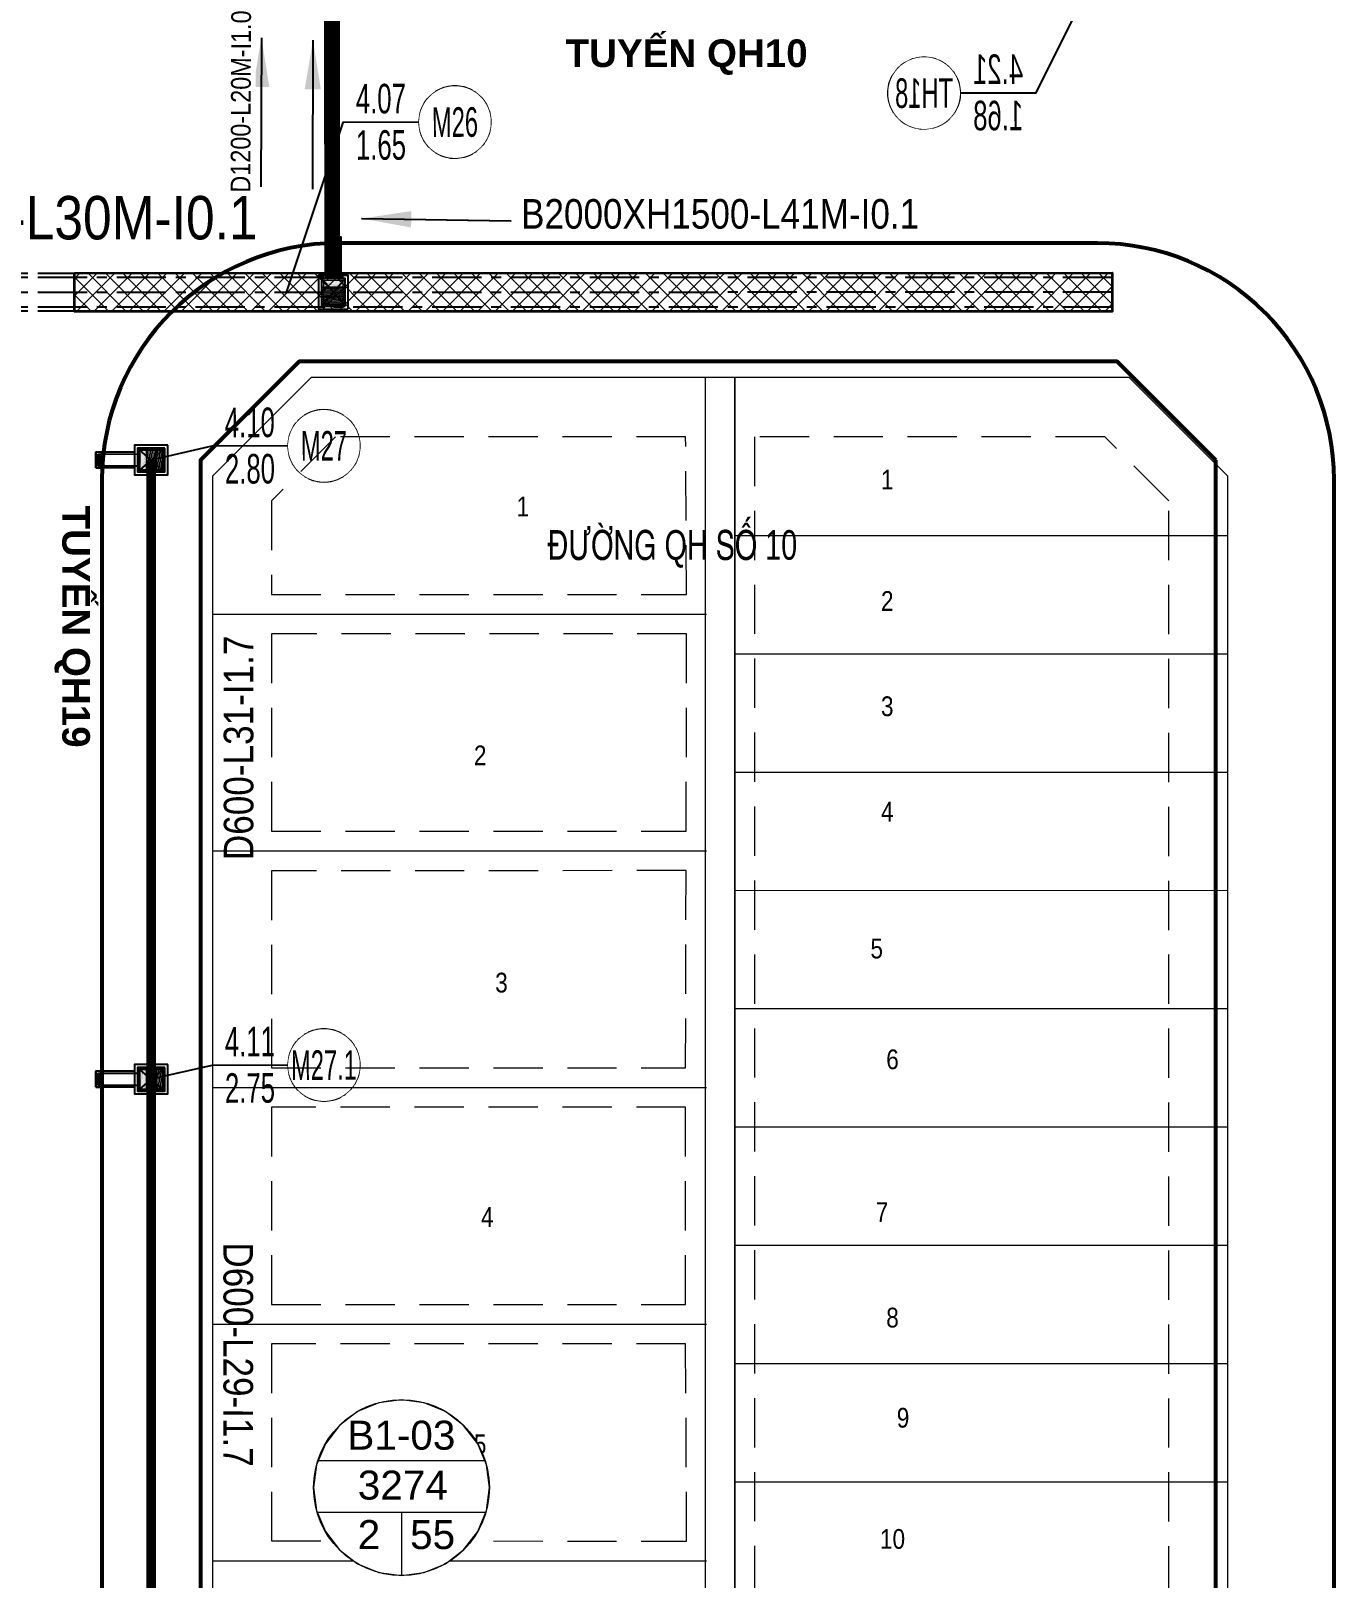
# Model space of a CAD drawing. Extents: x -2063571 to 559285, y 565862 to 1758715.
# Drawn here: x 558579.1 to 558645.2, y 1758298.2 to 1758376.7 of the extents above; entities that cross this region are included whole.
import ezdxf
from ezdxf.enums import TextEntityAlignment as Align

# ---------------------------------------------------------------- set-up
doc = ezdxf.new("R2010")
doc.units = 0
doc.header["$MEASUREMENT"] = 0
doc.set_wipeout_variables(frame=1)
for name, pattern in [('CENTER', [2, 1.25, -0.25, 0.25, -0.25]), ('CENTER2', [1.125, 0.75, -0.125, 0.125, -0.125]), ('DASHED', [0.75, 0.5, -0.25]), ('DIVIDE2', [0.625, 0.25, -0.125, 0, -0.125, 0, -0.125]), ('HIDDEN', [0.375, 0.25, -0.125])]:
    doc.linetypes.add(name, pattern=pattern)
doc.layers.get('0').update_dxf_attribs({"linetype": 'CONTINUOUS'})
doc.layers.get('DEFPOINTS').update_dxf_attribs({"linetype": 'CONTINUOUS'})
for name, color, linetype, lineweight in [('11111111111111111', 251, 'CONTINUOUS', 0), ('1Duy CDDC', 4, 'CONTINUOUS', 5), ('1Duy CDMG', 3, 'CONTINUOUS', 5), ('1Duy TenGa', 6, 'CONTINUOUS', 5), ('2.MAT CAT', 7, 'CONTINUOUS', 0), ('CH', 7, 'CONTINUOUS', 0), ('chi gioi dg do', 14, 'CONTINUOUS', 0), ('CHIA LO', 40, 'CONTINUOUS', 0), ('d1200', 4, 'CENTER2', 200), ('DUONG CAT', 8, 'CONTINUOUS', 9), ('HACH', 9, 'CONTINUOUS', 5), ('HH-KT', 252, 'CONTINUOUS', 15), ('Huong nuoc chay', 2, 'CONTINUOUS', 5), ('k-viahe', 6, 'CONTINUOUS', 15), ('KICH THUOC 1', 4, 'CONTINUOUS', 13), ('KT', 254, 'CONTINUOUS', 0), ('kt-su dung dat', 6, 'CONTINUOUS', 15), ('kt-sudungdat1', 6, 'CONTINUOUS', 15), ('TENDUONGQH', 2, 'CONTINUOUS', 0)]:
    doc.layers.add(name, color=color, linetype=linetype, lineweight=lineweight)
for name, color, linetype in [('1Duy NetDong', 1, 'CONTINUOUS'), ('B-3000', 5, 'CONTINUOUS'), ('d600', 4, 'DIVIDE2'), ('GA D600', 4, 'CENTER2'), ('M35 X 500', 6, 'CONTINUOUS'), ('ththep', 3, 'CONTINUOUS')]:
    doc.layers.add(name, color=color, linetype=linetype)
doc.styles.add('Arial', font='arial_2.ttf', dxfattribs={"width": 0.85})
doc.styles.add('AVO-DAM', font='')
doc.styles.add('CHU', font='arial_2.ttf')
doc.styles.add('chuv', font='')
doc.styles.add('GT_Text_Duan1', font='VHAVAN_1.TTF', dxfattribs={"width": 1.1, "height": 25})
doc.styles.add('lamline', font='VHARIAL_1.TTF')
doc.styles.add('Q-TXT', font='ARIALN.TTF')
doc.styles.get('AVO-DAM').set_extended_font_data('VNI-Helve')
doc.styles.get('chuv').set_extended_font_data('VNI-Helve-Condense')
doc.linetypes.add('phan_luu_chinh ---- + ---- + ---- + ----', pattern='A,0.5,-0.25,["+",lamline,S=0.2,R=0,X=-0.1,Y=-0.1],-0.3', length=1.05)
doc.dimstyles.new('D300', dxfattribs={"dimtxt": 1.5, "dimasz": 3.5, "dimexe": 0.18, "dimexo": 0.0625, "dimgap": 0.2, "dimtad": 1, "dimdec": 0, "dimzin": 0, "dimdsep": 46, "dimtxsty": 'Arial', "dimcen": 0.09, "dimse1": 1, "dimse2": 1, "dimsd1": 1, "dimsd2": 1, "dimclrd": 2, "dimclrt": 256, "dimadec": 0, "dimazin": 0, "dimtfac": 1, "dimtdec": 0, "dimtofl": 0, "dimtmove": 2, "dimatfit": 3, "dimfxl": 1, "dimtfill": 1, "dimtfillclr": 256, "dimtolj": 1, "dimtzin": 0, "dimarcsym": 0})
doc.dimstyles.new('D600', dxfattribs={"dimtxt": 2.2, "dimasz": 3.5, "dimexe": 0.18, "dimexo": 0.0625, "dimgap": 0, "dimtad": 1, "dimdec": 0, "dimzin": 0, "dimdsep": 46, "dimtxsty": 'Arial', "dimcen": 0.09, "dimse1": 1, "dimse2": 1, "dimsd1": 1, "dimsd2": 1, "dimclrd": 2, "dimclrt": 256, "dimadec": 0, "dimazin": 0, "dimtfac": 1, "dimtdec": 0, "dimtofl": 0, "dimtmove": 2, "dimatfit": 3, "dimfxl": 1, "dimtfill": 1, "dimtfillclr": 256, "dimtolj": 1, "dimtzin": 0, "dimarcsym": 0})

# ---------------------------------------------------------------- blocks, each defined once
blk = doc.blocks.new('*U227')
at = {"layer": '1Duy NetDong', "ltscale": 0.2}
blk.add_lwpolyline([(7.308, -0.918), (7.403, -0.914), (7.498, -0.905), (7.592, -0.89), (7.685, -0.869), (7.776, -0.842), (7.865, -0.809), (7.953, -0.771), (8.037, -0.728), (8.119, -0.679), (8.198, -0.625), (8.273, -0.567), (8.344, -0.503), (8.411, -0.436), (8.474, -0.364), (8.532, -0.289), (8.585, -0.21), (8.634, -0.128), (8.677, -0.043), (8.714, 0.045), (8.746, 0.134), (8.772, 0.226), (8.793, 0.319), (8.808, 0.413), (8.816, 0.508), (8.819, 0.603), (8.816, 0.698), (8.806, 0.793), (8.791, 0.887), (8.77, 0.98), (8.743, 1.071), (8.711, 1.161), (8.673, 1.248), (8.629, 1.333), (8.58, 1.414), (8.527, 1.493), (8.468, 1.568), (8.405, 1.639), (8.337, 1.707), (8.266, 1.769), (8.19, 1.827), (8.111, 1.881), (8.029, 1.929), (7.944, 1.972), (7.857, 2.009), (7.767, 2.041), (7.675, 2.068), (7.582, 2.088), (7.488, 2.103), (7.394, 2.111), (7.298, 2.114), (7.203, 2.111), (7.108, 2.102), (7.014, 2.086), (6.922, 2.065), (6.83, 2.038), (6.741, 2.006), (6.653, 1.968), (6.569, 1.924), (6.487, 1.876), (6.408, 1.822), (6.333, 1.763), (6.262, 1.7), (6.195, 1.633), (6.132, 1.561), (6.074, 1.485), (6.021, 1.407), (5.972, 1.324), (5.929, 1.239), (5.892, 1.152), (5.86, 1.062), (5.834, 0.971), (5.813, 0.878), (5.799, 0.784), (5.79, 0.689), (5.787, 0.594), (5.791, 0.498), (5.8, 0.404), (5.815, 0.31), (5.836, 0.217), (5.863, 0.125), (5.895, 0.036), (5.933, -0.051), (5.977, -0.136), (6.026, -0.218), (6.079, -0.296), (6.138, -0.372), (6.201, -0.443), (6.269, -0.51), (6.34, -0.573), (6.416, -0.631), (6.495, -0.684), (6.577, -0.732), (6.662, -0.775), (6.749, -0.813), (6.839, -0.845), (6.931, -0.871), (7.024, -0.892), (7.118, -0.906), (7.213, -0.915)], close=True, dxfattribs=at)
at = {"layer": '1Duy NetDong', "ltscale": 3}
blk.add_lwpolyline([(5.787, 0.594), (2.559, 0.584), (2.559, 0.584), (0, 0)], dxfattribs=at)
at = {"layer": '1Duy CDDC', "ltscale": 3, "style": 'GT_Text_Duan1', "width": 0.65}
blk.add_attdef('DG', text='', height=1.25, rotation=0.17737, dxfattribs=at).set_placement((4.174, 0.255), align=Align.TOP_CENTER)
at = {"layer": '1Duy CDMG', "ltscale": 0.2, "style": 'GT_Text_Duan1', "width": 0.65}
blk.add_attdef('MG', text='', height=1.25, rotation=0.17737, dxfattribs=at).set_placement((4.173, 0.589), align=Align.BOTTOM_CENTER)
at = {"ltscale": 0.2}
blk.add_wipeout([(7.308, -0.918), (7.403, -0.914), (7.498, -0.905), (7.592, -0.89), (7.685, -0.869), (7.776, -0.842), (7.865, -0.809), (7.953, -0.771), (8.037, -0.728), (8.119, -0.679), (8.198, -0.625), (8.273, -0.567), (8.344, -0.503), (8.411, -0.436), (8.474, -0.364), (8.532, -0.289), (8.585, -0.21), (8.634, -0.128), (8.677, -0.043), (8.714, 0.045), (8.746, 0.134), (8.772, 0.226), (8.793, 0.319), (8.808, 0.413), (8.816, 0.508), (8.819, 0.603), (8.816, 0.698), (8.806, 0.793), (8.791, 0.887), (8.77, 0.98), (8.743, 1.071), (8.711, 1.161), (8.673, 1.248), (8.629, 1.333), (8.58, 1.414), (8.527, 1.493), (8.468, 1.568), (8.405, 1.639), (8.337, 1.707), (8.266, 1.769), (8.19, 1.827), (8.111, 1.881), (8.029, 1.929), (7.944, 1.972), (7.857, 2.009), (7.767, 2.041), (7.675, 2.068), (7.582, 2.088), (7.488, 2.103), (7.394, 2.111), (7.298, 2.114), (7.203, 2.111), (7.108, 2.102), (7.014, 2.086), (6.922, 2.065), (6.83, 2.038), (6.741, 2.006), (6.653, 1.968), (6.569, 1.924), (6.487, 1.876), (6.408, 1.822), (6.333, 1.763), (6.262, 1.7), (6.195, 1.633), (6.132, 1.561), (6.074, 1.485), (6.021, 1.407), (5.972, 1.324), (5.929, 1.239), (5.892, 1.152), (5.86, 1.062), (5.834, 0.971), (5.813, 0.878), (5.799, 0.784), (5.79, 0.689), (5.787, 0.594), (5.791, 0.498), (5.8, 0.404), (5.815, 0.31), (5.836, 0.217), (5.863, 0.125), (5.895, 0.036), (5.933, -0.051), (5.977, -0.136), (6.026, -0.218), (6.079, -0.296), (6.138, -0.372), (6.201, -0.443), (6.269, -0.51), (6.34, -0.573), (6.416, -0.631), (6.495, -0.684), (6.577, -0.732), (6.662, -0.775), (6.749, -0.813), (6.839, -0.845), (6.931, -0.871), (7.024, -0.892), (7.118, -0.906), (7.213, -0.915)], dxfattribs=at).dxf.layer = '1Duy NetDong'
at = {"layer": '1Duy TenGa', "ltscale": 3, "style": 'GT_Text_Duan1', "width": 0.6}
blk.add_attdef('TEN', text='', height=1.25, rotation=0.17737, dxfattribs=at).set_placement((7.303, 0.598), align=Align.MIDDLE_CENTER)
blk = doc.blocks.new('g 25')
at = {"layer": 'HACH'}
h = blk.add_hatch(dxfattribs=at)
h.set_pattern_fill('DOTS', color=1, scale=0.75, angle=474.36718, style=0)
h.set_pattern_definition([(114.3671788103, (-1831200.80478, -224170.26384), (-0.0523692889328, 0.0020098775898), [0, -0.046875])])
edge = h.paths.add_edge_path()
edge.add_line((0.596, 0.239), (-0.595, 0.239))
edge.add_line((-0.595, 0.239), (-0.595, 0.695))
edge.add_line((-0.595, 0.695), (0.596, 0.695))
edge.add_line((0.596, 0.695), (0.596, 0.239))
h = blk.add_hatch(dxfattribs=at)
h.set_pattern_fill('DOTS', color=1, scale=0.75, angle=474.36718, style=0)
h.set_pattern_definition([(114.3671788103, (-1831200.99731, -224169.83876), (-0.0523692889328, 0.0020098775898), [0, -0.046875])])
edge = h.paths.add_edge_path()
edge.add_line((0.596, -0.228), (-0.595, -0.228))
edge.add_line((-0.595, -0.228), (-0.595, 0.229))
edge.add_line((-0.595, 0.229), (0.596, 0.229))
edge.add_line((0.596, 0.229), (0.596, -0.228))
h = blk.add_hatch(dxfattribs=at)
h.set_pattern_fill('DOTS', color=1, scale=0.75, angle=474.36718, style=0)
h.set_pattern_definition([(114.3671788103, (-1831201.18984, -224169.413678), (-0.0523692889328, 0.0020098775898), [0, -0.046875])])
edge = h.paths.add_edge_path()
edge.add_line((0.596, -0.695), (-0.595, -0.695))
edge.add_line((-0.595, -0.695), (-0.595, -0.238))
edge.add_line((-0.595, -0.238), (0.596, -0.238))
edge.add_line((0.596, -0.238), (0.596, -0.695))
at = {"color": 1, "linetype": 'HIDDEN', "ltscale": 7.5}
for p, q in [((-0.304, -2.5), (-0.299, -0.6)), ((0.301, -2.5), (0.301, -0.6)), ((0.301, -2.7), (-0.299, -2.7))]:
    blk.add_line(p, q, dxfattribs=at)
blk.add_lwpolyline([(-0.499, 0.6), (-0.499, -0.6), (0.501, -0.6), (0.501, 0.6)], close=True, dxfattribs=at)
at = {"layer": 'DUONG CAT', "color": 1}
for points in [[(0.596, 0.695), (0.596, 0.239), (-0.595, 0.239), (-0.595, 0.695)], [(0.596, 0.229), (0.596, -0.228), (-0.595, -0.228), (-0.595, 0.229)], [(0.596, -0.238), (0.596, -0.695), (-0.595, -0.695), (-0.595, -0.238)]]:
    blk.add_lwpolyline(points, close=True, dxfattribs=at)
at = {"layer": 'KICH THUOC 1', "color": 1, "ltscale": 5}
for points in [[(-0.299, -2.7), (-0.279, -2.7), (-0.279, -2.55), (-0.299, -2.55)], [(-0.226, -2.7), (-0.206, -2.7), (-0.206, -2.55), (-0.226, -2.55)], [(-0.154, -2.7), (-0.134, -2.7), (-0.134, -2.55), (-0.154, -2.55)], [(-0.081, -2.7), (-0.061, -2.7), (-0.061, -2.55), (-0.081, -2.55)], [(-0.009, -2.7), (0.011, -2.7), (0.011, -2.55), (-0.009, -2.55)], [(0.064, -2.7), (0.084, -2.7), (0.084, -2.55), (0.064, -2.55)], [(0.136, -2.7), (0.156, -2.7), (0.156, -2.55), (0.136, -2.55)], [(0.209, -2.7), (0.229, -2.7), (0.229, -2.55), (0.209, -2.55)], [(0.281, -2.7), (0.301, -2.7), (0.301, -2.55), (0.281, -2.55)]]:
    blk.add_lwpolyline(points, close=True, dxfattribs=at)
at = {"layer": 'M35 X 500', "color": 1}
for p, q in [((0.601, 0.695), (-0.595, -0.695)), ((-0.399, -0.85), (-0.399, -2.5)), ((0.401, -0.85), (0.401, -2.5)), ((-0.399, -2.5), (-0.399, -2.8)), ((0.401, -2.8), (-0.399, -2.8)), ((0.401, -2.5), (0.401, -2.8))]:
    blk.add_line(p, q, dxfattribs=at)
for points in [[(-0.749, 0.85), (-0.749, -0.85), (0.751, -0.85), (0.751, 0.85)], [(-0.599, 0.7), (-0.599, -0.7), (0.601, -0.7), (0.601, 0.7)], [(0.401, -2.8), (0.401, -2.5), (-0.399, -2.5), (-0.399, -2.8)]]:
    blk.add_lwpolyline(points, close=True, dxfattribs=at)
at = {"layer": 'ththep', "color": 1, "ltscale": 5}
for p, q in [((-0.599, 0.234), (0.601, 0.234)), ((-0.595, 0.695), (0.596, -0.695)), ((-0.599, -0.233), (0.601, -0.233)), ((-0.599, -0.7), (0.601, -0.7))]:
    blk.add_line(p, q, dxfattribs=at)
blk = doc.blocks.new('*D258')
at = {"layer": 'DEFPOINTS', "color": 0, "linetype": 'CENTER2', "lineweight": 35, "transparency": 16777216}
for p in [(558585.218, 1758323.498), (558585.218, 1758294.9), (558590.908, 1758294.9)]:
    blk.add_point(p, dxfattribs=at)
at = {"layer": 'KT', "linetype": 'CENTER2', "transparency": 16777216, "insert": (558589.623, 1758309.534), "char_height": 1.5, "attachment_point": 5, "rotation": 269.99761, "style": 'Arial', "bg_fill": 3, "box_fill_scale": 1.25, "bg_fill_color": 256, "bg_fill_true_color": 13158600, "bg_fill_transparency": 0}
blk.add_mtext('\\A1;D600-L29-I1.7', dxfattribs=at)
blk = doc.blocks.new('*D264')
at = {"layer": 'DEFPOINTS', "color": 0, "linetype": 'CENTER2', "lineweight": 35, "transparency": 16777216}
for p in [(558585.217, 1758354.9), (558585.218, 1758323.498), (558590.91, 1758323.498)]:
    blk.add_point(p, dxfattribs=at)
at = {"layer": 'KT', "linetype": 'CENTER2', "transparency": 16777216, "insert": (558589.661, 1758340.302), "char_height": 1.5, "attachment_point": 5, "rotation": 90.00037, "style": 'Arial', "bg_fill": 3, "box_fill_scale": 1.25, "bg_fill_color": 256, "bg_fill_true_color": 13158600, "bg_fill_transparency": 0}
blk.add_mtext('\\A1;D600-L31-I1.7', dxfattribs=at)
blk = doc.blocks.new('*U241')
at = {"layer": '1Duy NetDong', "ltscale": 3}
blk.add_lwpolyline([(-7.129, -7.85), (-3.901, -7.84), (-3.901, -7.84), (0, 0)], dxfattribs=at)
at = {"layer": '1Duy NetDong', "ltscale": 0.2}
blk.add_lwpolyline([(-8.64, -9.37), (-8.735, -9.368), (-8.83, -9.359), (-8.924, -9.344), (-9.017, -9.324), (-9.109, -9.297), (-9.199, -9.266), (-9.286, -9.228), (-9.371, -9.185), (-9.453, -9.137), (-9.532, -9.083), (-9.608, -9.025), (-9.679, -8.963), (-9.747, -8.895), (-9.81, -8.824), (-9.869, -8.749), (-9.922, -8.671), (-9.971, -8.589), (-10.015, -8.504), (-10.053, -8.417), (-10.085, -8.327), (-10.112, -8.236), (-10.133, -8.143), (-10.148, -8.049), (-10.157, -7.954), (-10.161, -7.859), (-10.158, -7.764), (-10.149, -7.669), (-10.135, -7.575), (-10.114, -7.482), (-10.088, -7.39), (-10.056, -7.301), (-10.019, -7.213), (-9.976, -7.128), (-9.927, -7.046), (-9.874, -6.967), (-9.816, -6.892), (-9.753, -6.82), (-9.686, -6.753), (-9.615, -6.689), (-9.54, -6.631), (-9.461, -6.577), (-9.379, -6.528), (-9.295, -6.485), (-9.207, -6.447), (-9.118, -6.414), (-9.026, -6.387), (-8.934, -6.366), (-8.84, -6.351), (-8.745, -6.342), (-8.65, -6.339), (-8.554, -6.341), (-8.46, -6.35), (-8.366, -6.365), (-8.273, -6.385), (-8.181, -6.411), (-8.091, -6.443), (-8.004, -6.481), (-7.919, -6.524), (-7.837, -6.572), (-7.758, -6.625), (-7.682, -6.683), (-7.611, -6.746), (-7.543, -6.813), (-7.48, -6.885), (-7.421, -6.96), (-7.368, -7.038), (-7.319, -7.12), (-7.275, -7.205), (-7.237, -7.292), (-7.205, -7.382), (-7.178, -7.473), (-7.157, -7.566), (-7.142, -7.66), (-7.132, -7.755), (-7.129, -7.85), (-7.132, -7.945), (-7.14, -8.04), (-7.155, -8.134), (-7.176, -8.227), (-7.202, -8.318), (-7.234, -8.408), (-7.271, -8.496), (-7.314, -8.581), (-7.363, -8.663), (-7.416, -8.742), (-7.474, -8.817), (-7.537, -8.889), (-7.604, -8.956), (-7.675, -9.019), (-7.75, -9.078), (-7.829, -9.132), (-7.911, -9.18), (-7.995, -9.224), (-8.083, -9.262), (-8.172, -9.295), (-8.263, -9.321), (-8.356, -9.342), (-8.45, -9.358), (-8.545, -9.367)], close=True, dxfattribs=at)
at = {"layer": '1Duy CDDC', "ltscale": 3, "style": 'GT_Text_Duan1', "text_generation_flag": 2, "width": 0.65}
blk.add_attdef('DG', text='', height=1.25, rotation=0.17737, dxfattribs=at).set_placement((-5.514, -8.178), align=Align.TOP_CENTER)
at = {"layer": '1Duy CDMG', "ltscale": 0.2, "style": 'GT_Text_Duan1', "text_generation_flag": 2, "width": 0.65}
blk.add_attdef('MG', text='', height=1.25, rotation=0.17737, dxfattribs=at).set_placement((-5.515, -7.845), align=Align.BOTTOM_CENTER)
at = {"ltscale": 0.2}
blk.add_wipeout([(-8.64, -9.37), (-8.735, -9.368), (-8.83, -9.359), (-8.924, -9.344), (-9.017, -9.324), (-9.109, -9.297), (-9.199, -9.266), (-9.286, -9.228), (-9.371, -9.185), (-9.453, -9.137), (-9.532, -9.083), (-9.608, -9.025), (-9.679, -8.963), (-9.747, -8.895), (-9.81, -8.824), (-9.869, -8.749), (-9.922, -8.671), (-9.971, -8.589), (-10.015, -8.504), (-10.053, -8.417), (-10.085, -8.327), (-10.112, -8.236), (-10.133, -8.143), (-10.148, -8.049), (-10.157, -7.954), (-10.161, -7.859), (-10.158, -7.764), (-10.149, -7.669), (-10.135, -7.575), (-10.114, -7.482), (-10.088, -7.39), (-10.056, -7.301), (-10.019, -7.213), (-9.976, -7.128), (-9.927, -7.046), (-9.874, -6.967), (-9.816, -6.892), (-9.753, -6.82), (-9.686, -6.753), (-9.615, -6.689), (-9.54, -6.631), (-9.461, -6.577), (-9.379, -6.528), (-9.295, -6.485), (-9.207, -6.447), (-9.118, -6.414), (-9.026, -6.387), (-8.934, -6.366), (-8.84, -6.351), (-8.745, -6.342), (-8.65, -6.339), (-8.554, -6.341), (-8.46, -6.35), (-8.366, -6.365), (-8.273, -6.385), (-8.181, -6.411), (-8.091, -6.443), (-8.004, -6.481), (-7.919, -6.524), (-7.837, -6.572), (-7.758, -6.625), (-7.682, -6.683), (-7.611, -6.746), (-7.543, -6.813), (-7.48, -6.885), (-7.421, -6.96), (-7.368, -7.038), (-7.319, -7.12), (-7.275, -7.205), (-7.237, -7.292), (-7.205, -7.382), (-7.178, -7.473), (-7.157, -7.566), (-7.142, -7.66), (-7.132, -7.755), (-7.129, -7.85), (-7.132, -7.945), (-7.14, -8.04), (-7.155, -8.134), (-7.176, -8.227), (-7.202, -8.318), (-7.234, -8.408), (-7.271, -8.496), (-7.314, -8.581), (-7.363, -8.663), (-7.416, -8.742), (-7.474, -8.817), (-7.537, -8.889), (-7.604, -8.956), (-7.675, -9.019), (-7.75, -9.078), (-7.829, -9.132), (-7.911, -9.18), (-7.995, -9.224), (-8.083, -9.262), (-8.172, -9.295), (-8.263, -9.321), (-8.356, -9.342), (-8.45, -9.358), (-8.545, -9.367)], dxfattribs=at).dxf.layer = '1Duy NetDong'
at = {"layer": '1Duy TenGa', "ltscale": 3, "style": 'GT_Text_Duan1', "text_generation_flag": 2, "width": 0.6}
blk.add_attdef('TEN', text='', height=1.25, rotation=0.17737, dxfattribs=at).set_placement((-8.645, -7.854), align=Align.MIDDLE_CENTER)
blk = doc.blocks.new('*D266')
at = {"layer": 'DEFPOINTS', "color": 0, "lineweight": 35, "transparency": 16777216}
for p in [(558593.427, 1758366.606), (558593.427, 1758363.401), (558634.724, 1758363.458, 0.7)]:
    blk.add_point(p, dxfattribs=at)
at = {"layer": 'KT', "transparency": 16777216, "insert": (558614.076, 1758367.372), "char_height": 1.5, "attachment_point": 5, "style": 'Arial', "bg_fill": 3, "box_fill_scale": 1.25, "bg_fill_color": 256, "bg_fill_true_color": 13158600, "bg_fill_transparency": 0}
blk.add_mtext('\\A1;B2000XH1500-L41M-I0.1', dxfattribs=at)
blk = doc.blocks.new('*D267')
at = {"layer": 'DEFPOINTS', "color": 0, "lineweight": 35, "transparency": 16777216}
for p in [(558563.428, 1758363.401), (558593.427, 1758363.401)]:
    blk.add_point(p, dxfattribs=at)
at = {"layer": 'KT', "transparency": 16777216, "insert": (558575.803, 1758367.173), "char_height": 2.2, "attachment_point": 5, "style": 'Arial', "bg_fill": 3, "box_fill_scale": 1.25, "bg_fill_color": 256, "bg_fill_true_color": 13158600, "bg_fill_transparency": 0}
blk.add_mtext('\\A1;B2000XH1500-L30M-I0.1', dxfattribs=at)
at = {"layer": 'DEFPOINTS', "color": 0, "lineweight": 35, "transparency": 16777216}
blk.add_point((558563.428, 1758366.606), dxfattribs=at)
blk = doc.blocks.new('LO-DAT')
at = {"linetype": 'ByBlock'}
blk.add_wipeout([(63.7, -19.6), (61.5, -3.2), (55.2, 12.2), (45, 25.4), (31.9, 35.5), (16.5, 41.9), (0, 44.1), (-16.5, 41.9), (-31.9, 35.5), (-45, 25.4), (-55.2, 12.2), (-61.5, -3.2), (-63.7, -19.6), (-61.5, -36.1), (-55.2, -51.5), (-45, -64.7), (-31.9, -74.8), (-16.5, -81.2), (0, -83.3), (16.5, -81.2), (31.9, -74.8), (45, -64.7), (55.2, -51.5), (61.5, -36.1)], dxfattribs=at).dxf.layer = 'kt-su dung dat'
at = {"layer": 'kt-su dung dat'}
blk.add_line((-60.2, 0), (60.2, 0), dxfattribs=at)
at = {"layer": 'kt-su dung dat', "linetype": 'ByBlock'}
for p, q in [((-61, -37.4), (61, -37.4)), ((0, -37.4), (0, -83.3))]:
    blk.add_line(p, q, dxfattribs=at)
at = {"layer": 'kt-su dung dat', "linetype": 'ByBlock', "flags": 128}
blk.add_lwpolyline([(63.7, -19.6), (61.5, -3.2), (55.2, 12.2), (45, 25.4), (31.9, 35.5), (16.5, 41.9), (0, 44.1), (-16.5, 41.9), (-31.9, 35.5), (-45, 25.4), (-55.2, 12.2), (-61.5, -3.2), (-63.7, -19.6), (-61.5, -36.1), (-55.2, -51.5), (-45, -64.7), (-31.9, -74.8), (-16.5, -81.2), (0, -83.3), (16.5, -81.2), (31.9, -74.8), (45, -64.7), (55.2, -51.5), (61.5, -36.1)], close=True, dxfattribs=at)
at = {"layer": 'kt-su dung dat'}
blk.add_circle((0, -19.6), 63.7, dxfattribs=at)
at = {"layer": 'kt-su dung dat', "linetype": 'ByBlock', "style": 'AVO-DAM'}
for p in [(-0.1, 7.9), (1, -28.3), (-23.6, -64.1), (22.5, -64.1)]:
    blk.add_attdef('0', text='', height=21, dxfattribs=at).set_placement(p, align=Align.CENTER)
blk = doc.blocks.new('*D339')
at = {"layer": 'DEFPOINTS', "color": 0, "linetype": 'HIDDEN', "lineweight": 35, "ltscale": 5, "transparency": 16777216}
for p in [(558594.466, 1758382.965), (558590.697, 1758363.413), (558594.39, 1758363.399)]:
    blk.add_point(p, dxfattribs=at)
at = {"layer": 'd1200', "color": 2, "linetype": 'HIDDEN', "ltscale": 5, "transparency": 16777216, "insert": (558589.772, 1758373.08), "char_height": 1, "attachment_point": 5, "rotation": 89.77842, "style": 'Arial', "bg_fill": 3, "box_fill_scale": 1.25, "bg_fill_color": 256, "bg_fill_true_color": 13158600, "bg_fill_transparency": 0}
blk.add_mtext('\\A1;D1200-L20M-I1.0', dxfattribs=at)
blk = doc.blocks.new('*U114')
at = {"layer": '1Duy NetDong', "ltscale": 0.2}
blk.add_lwpolyline([(7.135, 5.683), (7.23, 5.686), (7.325, 5.695), (7.419, 5.711), (7.512, 5.732), (7.603, 5.759), (7.693, 5.791), (7.78, 5.829), (7.865, 5.873), (7.946, 5.921), (8.025, 5.975), (8.1, 6.034), (8.171, 6.097), (8.238, 6.165), (8.301, 6.236), (8.359, 6.312), (8.413, 6.39), (8.461, 6.473), (8.504, 6.558), (8.541, 6.645), (8.573, 6.735), (8.6, 6.826), (8.62, 6.919), (8.635, 7.013), (8.643, 7.108), (8.646, 7.203), (8.643, 7.299), (8.633, 7.393), (8.618, 7.487), (8.597, 7.58), (8.57, 7.672), (8.538, 7.761), (8.5, 7.848), (8.456, 7.933), (8.407, 8.015), (8.354, 8.094), (8.295, 8.169), (8.232, 8.24), (8.164, 8.307), (8.093, 8.37), (8.017, 8.428), (7.938, 8.481), (7.856, 8.529), (7.771, 8.572), (7.684, 8.61), (7.594, 8.642), (7.503, 8.668), (7.41, 8.689), (7.315, 8.703), (7.221, 8.712), (7.125, 8.715), (7.03, 8.711), (6.935, 8.702), (6.841, 8.687), (6.749, 8.666), (6.657, 8.639), (6.568, 8.606), (6.48, 8.568), (6.396, 8.525), (6.314, 8.476), (6.235, 8.422), (6.16, 8.364), (6.089, 8.301), (6.022, 8.233), (5.959, 8.161), (5.901, 8.086), (5.848, 8.007), (5.8, 7.925), (5.757, 7.84), (5.719, 7.752), (5.687, 7.663), (5.661, 7.571), (5.64, 7.478), (5.626, 7.384), (5.617, 7.289), (5.614, 7.194), (5.618, 7.099), (5.627, 7.004), (5.642, 6.91), (5.663, 6.817), (5.69, 6.726), (5.722, 6.636), (5.761, 6.549), (5.804, 6.464), (5.853, 6.383), (5.907, 6.304), (5.965, 6.229), (6.028, 6.158), (6.096, 6.091), (6.168, 6.028), (6.243, 5.97), (6.322, 5.916), (6.404, 5.868), (6.489, 5.825), (6.576, 5.788), (6.666, 5.756), (6.758, 5.729), (6.851, 5.709), (6.945, 5.694), (7.04, 5.686)], close=True, dxfattribs=at)
at = {"layer": '1Duy NetDong', "ltscale": 3}
blk.add_lwpolyline([(5.614, 7.194), (2.386, 7.184), (2.386, 7.184), (0, 0)], dxfattribs=at)
at = {"layer": '1Duy CDDC', "ltscale": 3, "style": 'GT_Text_Duan1', "width": 0.65}
blk.add_attdef('DG', text='', height=1.25, rotation=0.17737, dxfattribs=at).set_placement((4.001, 6.856), align=Align.TOP_CENTER)
at = {"layer": '1Duy CDMG', "ltscale": 0.2, "style": 'GT_Text_Duan1', "width": 0.65}
blk.add_attdef('MG', text='', height=1.25, rotation=0.17737, dxfattribs=at).set_placement((4, 7.189), align=Align.BOTTOM_CENTER)
at = {"ltscale": 0.2}
blk.add_wipeout([(7.135, 5.683), (7.23, 5.686), (7.325, 5.695), (7.419, 5.711), (7.512, 5.732), (7.603, 5.759), (7.693, 5.791), (7.78, 5.829), (7.865, 5.873), (7.946, 5.921), (8.025, 5.975), (8.1, 6.034), (8.171, 6.097), (8.238, 6.165), (8.301, 6.236), (8.359, 6.312), (8.413, 6.39), (8.461, 6.473), (8.504, 6.558), (8.541, 6.645), (8.573, 6.735), (8.6, 6.826), (8.62, 6.919), (8.635, 7.013), (8.643, 7.108), (8.646, 7.203), (8.643, 7.299), (8.633, 7.393), (8.618, 7.487), (8.597, 7.58), (8.57, 7.672), (8.538, 7.761), (8.5, 7.848), (8.456, 7.933), (8.407, 8.015), (8.354, 8.094), (8.295, 8.169), (8.232, 8.24), (8.164, 8.307), (8.093, 8.37), (8.017, 8.428), (7.938, 8.481), (7.856, 8.529), (7.771, 8.572), (7.684, 8.61), (7.594, 8.642), (7.503, 8.668), (7.41, 8.689), (7.315, 8.703), (7.221, 8.712), (7.125, 8.715), (7.03, 8.711), (6.935, 8.702), (6.841, 8.687), (6.749, 8.666), (6.657, 8.639), (6.568, 8.606), (6.48, 8.568), (6.396, 8.525), (6.314, 8.476), (6.235, 8.422), (6.16, 8.364), (6.089, 8.301), (6.022, 8.233), (5.959, 8.161), (5.901, 8.086), (5.848, 8.007), (5.8, 7.925), (5.757, 7.84), (5.719, 7.752), (5.687, 7.663), (5.661, 7.571), (5.64, 7.478), (5.626, 7.384), (5.617, 7.289), (5.614, 7.194), (5.618, 7.099), (5.627, 7.004), (5.642, 6.91), (5.663, 6.817), (5.69, 6.726), (5.722, 6.636), (5.761, 6.549), (5.804, 6.464), (5.853, 6.383), (5.907, 6.304), (5.965, 6.229), (6.028, 6.158), (6.096, 6.091), (6.168, 6.028), (6.243, 5.97), (6.322, 5.916), (6.404, 5.868), (6.489, 5.825), (6.576, 5.788), (6.666, 5.756), (6.758, 5.729), (6.851, 5.709), (6.945, 5.694), (7.04, 5.686)], dxfattribs=at).dxf.layer = '1Duy NetDong'
at = {"layer": '1Duy TenGa', "ltscale": 3, "style": 'GT_Text_Duan1', "width": 0.6}
blk.add_attdef('TEN', text='', height=1.25, rotation=0.17737, dxfattribs=at).set_placement((7.13, 7.199), align=Align.MIDDLE_CENTER)

msp = doc.modelspace()

# ---------------------------------------------------------------- linework, layer by layer
at = {"layer": 'B-3000', "color": 7, "linetype": 'CENTER', "ltscale": 2, "flags": 128}
for points in [[(558633.968, 1758364.354), (558513.34, 1758364.349)], [(558633.968, 1758364.154), (558515.631, 1758364.149)], [(558633.968, 1758362.654), (558515.631, 1758362.649)], [(558633.968, 1758362.454), (558515.931, 1758362.449)]]:
    msp.add_lwpolyline(points, dxfattribs=at)
at = {"layer": 'B-3000', "color": 8, "linetype": 'CENTER', "ltscale": 2, "flags": 128}
msp.add_lwpolyline([(558633.968, 1758363.404), (558511.592, 1758363.399)], dxfattribs=at)
at = {"layer": 'chi gioi dg do', "color": 8, "linetype": 'DASHED', "ltscale": 5}
for points in [[(558636.828, 1758233.565), (558636.828, 1758352.835), (558633.586, 1758356.078), (558615.828, 1758356.078), (558615.828, 1758230.084), (558633.548, 1758230.084), (558636.828, 1758233.565)], [(558612.328, 1758310.078), (558591.328, 1758310.078), (558591.328, 1758300.085), (558612.377, 1758300.077), (558612.328, 1758310.078)]]:
    msp.add_lwpolyline(points, dxfattribs=at)
msp.add_lwpolyline([(558591.328, 1758336.077), (558612.355, 1758336.077), (558612.377, 1758346.084), (558591.328, 1758346.084)], close=True, dxfattribs=at)
at = {"layer": 'CHIA LO', "ltscale": 2}
for p, q in [((558614.828, 1758351.077), (558639.828, 1758351.078)), ((558639.827, 1758232.373), (558639.827, 1758351.077)), ((558614.828, 1758345.077), (558639.828, 1758345.078)), ((558614.828, 1758339.077), (558639.828, 1758339.078)), ((558614.828, 1758333.077), (558639.828, 1758333.078)), ((558614.828, 1758327.077), (558639.828, 1758327.078)), ((558614.828, 1758321.077), (558639.828, 1758321.078)), ((558614.828, 1758315.077), (558639.828, 1758315.078)), ((558614.828, 1758309.077), (558639.828, 1758309.078)), ((558614.828, 1758303.077), (558639.828, 1758303.078))]:
    msp.add_line(p, q, dxfattribs=at)
at = {"layer": 'd600', "color": 6, "linetype": 'DIVIDE2', "ltscale": 10, "const_width": 0.5}
msp.add_lwpolyline([(558585.217, 1758354.9), (558585.217, 1758233.905)], dxfattribs=at)
at = {"layer": 'HH-KT', "color": 8, "ltscale": 2}
for p, q in [((558613.328, 1758227.084), (558613.328, 1758359.078)), ((558614.828, 1758227.084), (558614.828, 1758359.078))]:
    msp.add_line(p, q, dxfattribs=at)
at = {"layer": 'k-viahe', "ltscale": 2}
msp.add_lwpolyline([(558639.828, 1758354.078), (558634.828, 1758359.078), (558614.828, 1758359.078), (558614.828, 1758227.084), (558634.842, 1758227.084), (558639.828, 1758232.374)], close=True, dxfattribs=at)
msp.add_lwpolyline([(558635.753, 1758351.077), (558639.828, 1758351.077)], dxfattribs=at)

# ---------------------------------------------------------------- block references
at = {"layer": '1Duy NetDong', "xscale": 1.2000048000192, "yscale": 1.2000048000192, "zscale": 1.2000048000192}
msp.add_blockref('*U241', (558634.796, 1758382.933, 0.7), dxfattribs=at).add_auto_attribs({'TEN': 'TH18', 'DG': '1.68', 'MG': '4.21'})
at = {"layer": 'GA D600', "linetype": 'CENTER2', "rotation": 270}
msp.add_blockref('g 25', (558585.217, 1758323.5), dxfattribs=at)

# ---------------------------------------------------------------- texts
at = {"layer": '2.MAT CAT', "linetype": 'phan_luu_chinh ---- + ---- + ---- + ----', "insert": (558606.237, 1758376.23), "char_height": 1.4, "attachment_point": 1, "style": 'CHU'}
msp.add_mtext_dynamic_manual_height_columns('{\\fArial|b1|i0|c0|p34;TUYẾN QH10}', width=23.6164, gutter_width=7, heights=[0], dxfattribs=at)
at = {"layer": '2.MAT CAT', "linetype": 'phan_luu_chinh ---- + ---- + ---- + ----', "insert": (558582.11, 1758352.592), "char_height": 1.4, "attachment_point": 1, "rotation": 270, "style": 'CHU'}
msp.add_mtext_dynamic_manual_height_columns('{\\fArial|b1|i0|c0|p34;TUYẾN QH19}', width=23.6164, gutter_width=7, heights=[0], dxfattribs=at)
at = {"layer": 'kt-sudungdat1', "color": 8, "ltscale": 2, "style": 'chuv'}
for s, p in [('1', (558622.554, 1758353.905)), ('1', (558604.068, 1758352.538)), ('2', (558622.554, 1758347.758)), ('3', (558622.554, 1758342.413)), ('2', (558601.905, 1758339.928)), ('4', (558622.554, 1758337.067)), ('5', (558622.019, 1758330.118)), ('3', (558602.986, 1758328.399)), ('6', (558622.821, 1758324.506)), ('7', (558622.286, 1758316.755)), ('4', (558602.265, 1758316.51)), ('8', (558622.821, 1758311.41)), ('9', (558623.356, 1758306.332)), ('5', (558601.905, 1758304.981)), ('10', (558622.821, 1758300.185))]:
    msp.add_text(s, height=1, dxfattribs=at).set_placement(p, align=Align.MIDDLE)
at = {"layer": 'TENDUONGQH', "color": 8, "style": 'Q-TXT', "width": 0.85}
msp.add_text('ÐƯỜNG QH SỐ 10', height=1.5, dxfattribs=at).set_placement((558605.326, 1758350.593, 0.7), align=Align.MIDDLE_LEFT)

# ---------------------------------------------------------------- leaders
at = {"layer": 'Huong nuoc chay'}
msp.add_leader([(558595.909, 1758367.147), (558603.473, 1758367.026)], dimstyle='D300', override={"dimasz": 2.5, "dimgap": 0.2, "dimtad": 0}, dxfattribs=at)

# ---------------------------------------------------------------- next in the draw order: block references
at = {"layer": '1Duy NetDong', "xscale": 1.2000048000192, "yscale": 1.2000048000192, "zscale": 1.2000048000192}
msp.add_blockref('*U227', (558585.217, 1758354.9), dxfattribs=at).add_auto_attribs({'TEN': 'M27', 'DG': '2.80', 'MG': '4.10'})

# ---------------------------------------------------------------- next in the draw order: dimensions: what is measured, and where the dimension line sits
at = {"layer": 'KT'}
dim = msp.add_linear_dim(base=(558593.427, 1758366.606), p1=(558634.724, 1758363.458, 0.7), p2=(558593.427, 1758363.401), dimstyle='D600', override={"dimtxt": 1.5, "dimpost": 'B2000XH1500-L<>M-I0.1'}, dxfattribs=at)
dim.commit()
dim.dimension.update_dxf_attribs({"geometry": '*D266', "text_midpoint": (558614.076, 1758367.372)})
at = {"layer": 'KT', "linetype": 'CENTER2'}
dim = msp.add_linear_dim(base=(558590.908, 1758294.9), p1=(558585.218, 1758323.498), p2=(558585.218, 1758294.9), angle=89.99761, dimstyle='D600', override={"dimtxt": 1.5, "dimpost": 'D600-L<>-I1.7'}, dxfattribs=at)
dim.commit()
dim.dimension.update_dxf_attribs({"geometry": '*D258', "text_midpoint": (558589.623, 1758309.534), "dimtype": 160})

# ---------------------------------------------------------------- next in the draw order: linework, layer by layer
at = {"layer": 'chi gioi dg do', "color": 8, "linetype": 'DASHED', "ltscale": 5}
msp.add_lwpolyline([(558591.328, 1758348.084), (558612.377, 1758348.084), (558612.328, 1758356.078), (558594.571, 1758356.078), (558591.328, 1758352.835)], close=True, dxfattribs=at)
at = {"layer": 'CHIA LO', "ltscale": 2}
for p, q in [((558588.378, 1758311.077), (558613.377, 1758311.077)), ((558588.378, 1758299.077), (558613.377, 1758299.077))]:
    msp.add_line(p, q, dxfattribs=at)

# ---------------------------------------------------------------- next in the draw order: block references
at = {"layer": 'GA D600', "linetype": 'CENTER2', "rotation": 270}
msp.add_blockref('g 25', (558585.217, 1758354.903), dxfattribs=at)

# ---------------------------------------------------------------- next in the draw order: dimensions: what is measured, and where the dimension line sits
at = {"layer": 'KT'}
dim = msp.add_linear_dim(base=(558563.428, 1758366.606), p1=(558593.427, 1758363.401), p2=(558563.428, 1758363.401), dimstyle='D600', override={"dimpost": 'B2000XH1500-L<>M-I0.1'}, dxfattribs=at)
dim.commit()
dim.dimension.update_dxf_attribs({"geometry": '*D267', "text_midpoint": (558575.803, 1758367.173), "dimtype": 160})

# ---------------------------------------------------------------- next in the draw order: dimensions: what is measured, and where the dimension line sits
at = {"layer": 'KT', "linetype": 'CENTER2'}
dim = msp.add_linear_dim(base=(558590.91, 1758323.498), p1=(558585.217, 1758354.9), p2=(558585.218, 1758323.498), angle=270.00037, dimstyle='D600', override={"dimtxt": 1.5, "dimpost": 'D600-L<>-I1.7'}, dxfattribs=at)
dim.commit()
dim.dimension.update_dxf_attribs({"geometry": '*D264', "text_midpoint": (558589.661, 1758340.302), "dimtype": 161})

# ---------------------------------------------------------------- next in the draw order: leaders
at = {"layer": 'Huong nuoc chay'}
msp.add_leader([(558590.81, 1758376.315, -5.2), (558590.78, 1758368.75, -5.2)], dimstyle='D300', override={"dimasz": 2.5, "dimgap": 0.2, "dimtad": 0, "dimclrd": 4}, dxfattribs=at)

# ---------------------------------------------------------------- next in the draw order: linework, layer by layer
at = {"layer": 'CHIA LO', "ltscale": 2}
for p, q in [((558588.378, 1758347.077), (558613.377, 1758347.077)), ((558588.378, 1758335.077), (558613.377, 1758335.077))]:
    msp.add_line(p, q, dxfattribs=at)

# ---------------------------------------------------------------- next in the draw order: block references
at = {"layer": '1Duy NetDong', "xscale": 1.2000048000192, "yscale": 1.2000048000192, "zscale": 1.2000048000192}
msp.add_blockref('*U227', (558585.218, 1758323.498), dxfattribs=at).add_auto_attribs({'TEN': 'M27.1', 'DG': '2.75', 'MG': '4.11'})

# ---------------------------------------------------------------- next in the draw order: linework, layer by layer
at = {"layer": 'chi gioi dg do', "color": 8, "linetype": 'DASHED', "ltscale": 5}
msp.add_lwpolyline([(558612.328, 1758324.081), (558612.35, 1758334.077), (558591.328, 1758334.063), (558591.328, 1758324.081), (558612.328, 1758324.081)], dxfattribs=at)
msp.add_lwpolyline([(558612.328, 1758322.081), (558591.328, 1758322.081), (558591.328, 1758312.078), (558612.328, 1758312.078)], close=True, dxfattribs=at)
at = {"layer": 'CHIA LO', "ltscale": 2}
msp.add_line((558588.378, 1758323.077), (558613.377, 1758323.077), dxfattribs=at)
at = {"layer": 'k-viahe', "ltscale": 2}
msp.add_lwpolyline([(558639.828, 1758232.374), (558639.828, 1758354.078), (558634.828, 1758359.078), (558593.328, 1758359.078), (558588.328, 1758354.078), (558588.328, 1758232.084), (558593.328, 1758227.084), (558634.842, 1758227.084), (558639.828, 1758232.374), (558639.827, 1758237.077), (558614.828, 1758237.077)], dxfattribs=at)
msp.add_lwpolyline([(558613.328, 1758359.078), (558593.328, 1758359.078), (558588.328, 1758354.078), (558588.328, 1758232.084), (558593.328, 1758227.084), (558613.328, 1758227.084)], close=True, dxfattribs=at)

# ---------------------------------------------------------------- next in the draw order: block references
at = {"layer": 'kt-su dung dat', "color": 8}
ref = msp.add_blockref('LO-DAT', (558597.916, 1758304.159), dxfattribs=dict(at, xscale=0.07, yscale=0.07, zscale=0.07))
ref.add_attrib('0', 'B1-03', dxfattribs={"color": 8, "linetype": 'ByBlock', "height": 1.47, "style": 'AVO-DAM'}).set_placement((558597.908, 1758304.712), align=Align.CENTER)
ref.add_attrib('0', '3274', dxfattribs={"color": 8, "linetype": 'ByBlock', "height": 1.47, "style": 'AVO-DAM'}).set_placement((558597.983, 1758302.18), align=Align.CENTER)
ref.add_attrib('0', '2', dxfattribs={"color": 8, "linetype": 'ByBlock', "height": 1.47, "style": 'AVO-DAM'}).set_placement((558596.265, 1758299.671), align=Align.CENTER)
ref.add_attrib('0', '55', dxfattribs={"color": 8, "linetype": 'ByBlock', "height": 1.47, "style": 'AVO-DAM'}).set_placement((558599.492, 1758299.671), align=Align.CENTER)

# ---------------------------------------------------------------- next in the draw order: linework, layer by layer
at = {"layer": '11111111111111111', "color": 6, "lineweight": 53}
msp.add_lwpolyline([(558645.217, 1758237.689), (558645.217, 1758337.631), (558645.217, 1758353.901, 0.414216), (558633.217, 1758365.901), (558594.717, 1758365.901, 0.414211), (558582.717, 1758353.901), (558582.717, 1758233.907, 0.414214), (558592.717, 1758223.907), (558633.217, 1758223.907, 0.414214), (558645.217, 1758235.907), (558645.217, 1758286.402)], format="xyb", close=True, dxfattribs=at)
msp.add_lwpolyline([(558645.217, 1758237.689), (558645.217, 1758337.631), (558645.217, 1758353.901, 0.414216), (558633.217, 1758365.901), (558594.717, 1758365.901, 0.414211), (558582.717, 1758353.901), (558582.717, 1758233.907, 0.414214), (558592.717, 1758223.907), (558633.217, 1758223.907, 0.414214), (558645.217, 1758235.907), (558645.217, 1758286.402)], format="xyb", close=True, dxfattribs=at)
msp.add_lwpolyline([(558639.217, 1758354.9), (558634.217, 1758359.901), (558592.718, 1758359.901), (558587.717, 1758354.9), (558587.717, 1758233.907), (558592.717, 1758228.907), (558634.217, 1758228.907), (558639.217, 1758233.907)], close=True, dxfattribs=at)
msp.add_lwpolyline([(558639.217, 1758354.9), (558634.217, 1758359.901), (558592.718, 1758359.901), (558587.717, 1758354.9), (558587.717, 1758233.907), (558592.717, 1758228.907), (558634.217, 1758228.907), (558639.217, 1758233.907)], close=True, dxfattribs=at)

# ---------------------------------------------------------------- next in the draw order: dimensions: what is measured, and where the dimension line sits
at = {"layer": 'd1200', "color": 5, "linetype": 'HIDDEN', "ltscale": 5}
dim = msp.add_linear_dim(base=(558590.697, 1758363.413), p1=(558594.466, 1758382.965), p2=(558594.39, 1758363.399), angle=269.77842, dimstyle='D600', override={"dimtxt": 1, "dimpost": 'D1200-L<>M-I1.0', "dimclrt": 2}, dxfattribs=at)
dim.commit()
dim.dimension.update_dxf_attribs({"geometry": '*D339', "text_midpoint": (558589.772, 1758373.08), "dimtype": 161})

# ---------------------------------------------------------------- next in the draw order: linework, layer by layer
at = {"layer": 'd1200', "color": 5, "linetype": 'HIDDEN', "ltscale": 5, "const_width": 0.8}
msp.add_lwpolyline([(558594.393, 1758364.141), (558594.391, 1758382.973)], dxfattribs=at)

# ---------------------------------------------------------------- next in the draw order: block references
at = {"layer": '1Duy NetDong'}
ref = msp.add_blockref('*U114', (558592.071, 1758363.399), dxfattribs=dict(at, xscale=1.2000048000192, yscale=1.2000048000192, zscale=1.2000048000192))
ref.add_attrib('TEN', 'M26', dxfattribs={"layer": '1Duy TenGa', "ltscale": 3, "height": 1.5, "rotation": 0.17737, "style": 'GT_Text_Duan1', "width": 0.6}).set_placement((558600.627, 1758372.038), align=Align.MIDDLE_CENTER)
ref.add_attrib('DG', '1.65', dxfattribs={"layer": '1Duy CDDC', "color": 2, "ltscale": 3, "height": 1.5, "rotation": 0.17737, "style": 'GT_Text_Duan1', "width": 0.65}).set_placement((558596.873, 1758371.626), align=Align.TOP_CENTER)
ref.add_attrib('MG', '4.07', dxfattribs={"layer": '1Duy CDMG', "ltscale": 0.2, "height": 1.5, "rotation": 0.17737, "style": 'GT_Text_Duan1', "width": 0.65}).set_placement((558596.871, 1758372.026), align=Align.BOTTOM_CENTER)

# ---------------------------------------------------------------- next in the draw order: hatches: boundary and pattern name
at = {"layer": 'B-3000', "linetype": 'Continuous', "lineweight": 13}
h = msp.add_hatch(dxfattribs=at)
h.set_pattern_fill('ANSI37', color=11, scale=5)
h.set_pattern_definition([(45, (1079.81806, 350.8375), (-0.44194173824, 0.44194173824), []), (135, (1079.81806, 350.8375), (-0.44194173824, -0.44194173824), [])])
h.paths.add_polyline_path([(558581.33, 1758364.353), (558581.311, 1758362.453), (558633.976, 1758362.456), (558633.976, 1758364.356)])
at = {"layer": 'TENDUONGQH', "linetype": 'Continuous'}
h = msp.add_hatch(dxfattribs=at)
h.set_pattern_fill('ANSI31', color=5, style=0)
h.set_pattern_definition([(45, (1017.99598, 368.75081), (-0.088388347648, 0.088388347648), [])])
h.paths.add_polyline_path([(558517.516, 1758160.281), (558521.116, 1758162.561), (558523.896, 1758165.281), (558518.436, 1758167.081), (558505.666, 1758168.431), (558506.296, 1758162.171), (558506.626, 1758162.171), (558506.626, 1758161.571), (558506.369, 1758161.571), (558507.026, 1758157.041), (558512.616, 1758158.131)])
edge = h.paths.add_edge_path()
edge.add_line((558593.316, 1758381.922), (558593.315, 1758383.422))
edge = h.paths.add_edge_path(flags=17)
edge.add_line((558595.416, 1758381.924), (558595.415, 1758383.424))
h.paths.add_polyline_path([(558595.416, 1758381.924), (558595.415, 1758384.023), (558593.316, 1758384.023), (558593.316, 1758381.922)])
edge = h.paths.add_edge_path(flags=0)
edge.add_line((558593.565, 1758383.173), (558593.565, 1758383.773))
h.paths.add_polyline_path([(558593.565, 1758383.773), (558595.166, 1758383.773), (558595.166, 1758382.174), (558593.565, 1758382.174)], flags=0)
h.paths.add_polyline_path([(558593.465, 1758383.873), (558595.266, 1758383.873), (558595.266, 1758382.074), (558593.465, 1758382.074)], flags=16)
h.paths.add_polyline_path([(558593.315, 1758384.023), (558595.416, 1758384.023), (558595.416, 1758381.924), (558593.315, 1758381.924)])
h.paths.add_polyline_path([(558593.465, 1758383.873), (558595.266, 1758383.873), (558595.266, 1758382.973), (558593.465, 1758382.973)], flags=0)
h.paths.add_polyline_path([(558593.465, 1758383.423), (558595.266, 1758383.423), (558595.266, 1758382.973), (558593.465, 1758382.973)], flags=0)
h.paths.add_polyline_path([(558593.465, 1758383.423), (558595.266, 1758383.423), (558595.266, 1758383.873), (558593.465, 1758383.873)], flags=16)
edge = h.paths.add_edge_path(flags=0)
edge.add_line((558593.565, 1758382.774), (558593.565, 1758382.174))
h.paths.add_polyline_path([(558593.465, 1758382.074), (558595.266, 1758382.074), (558595.266, 1758382.973), (558593.465, 1758382.973)], flags=16)
h.paths.add_polyline_path([(558593.465, 1758382.524), (558595.266, 1758382.524), (558595.266, 1758382.973), (558593.465, 1758382.973)], flags=0)
h.paths.add_polyline_path([(558593.465, 1758382.524), (558595.266, 1758382.524), (558595.266, 1758382.074), (558593.465, 1758382.074)], flags=16)

# ---------------------------------------------------------------- next in the draw order: linework, layer by layer
at = {"layer": 'B-3000', "color": 11, "linetype": 'Continuous', "lineweight": 35}
msp.add_lwpolyline([(558581.323, 1758364.377), (558633.957, 1758364.395), (558633.957, 1758362.427), (558581.323, 1758362.427)], close=True, dxfattribs=at)

# ---------------------------------------------------------------- next in the draw order: block references
at = {"layer": 'CH', "linetype": 'CENTER2', "rotation": 180.0026102847257}
msp.add_blockref('g 25', (558594.46, 1758363.408), dxfattribs=at)

# ---------------------------------------------------------------- next in the draw order: leaders
at = {"layer": 'Huong nuoc chay'}
for points in [[(558593.424, 1758376.195, -5.2), (558593.394, 1758368.629, -5.2)], [(558595.882, 1758367.148), (558603.447, 1758367.027)]]:
    msp.add_leader(points, dimstyle='D300', override={"dimasz": 2.5, "dimgap": 0.2, "dimtad": 0, "dimclrd": 4}, dxfattribs=at)

doc.saveas('drawing.dxf')
